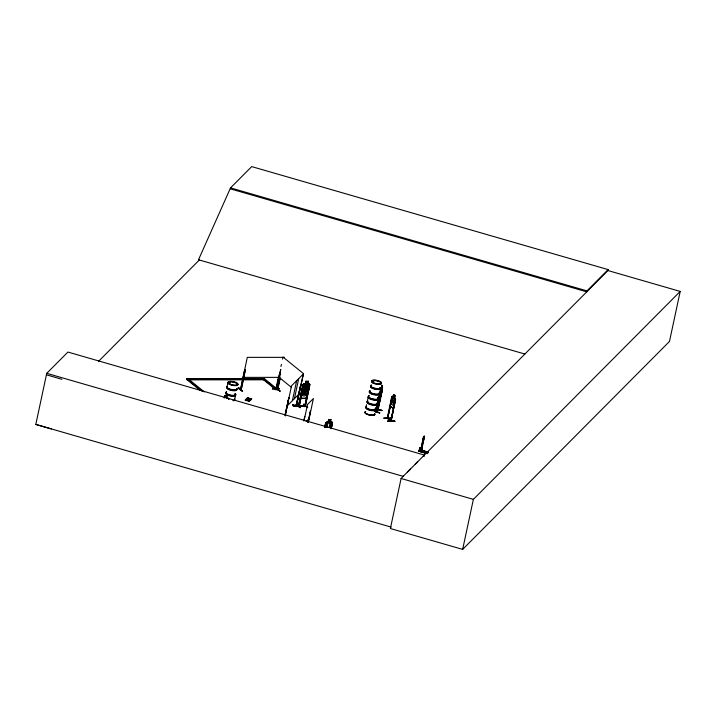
<?xml version="1.0" encoding="UTF-8"?>
<svg xmlns="http://www.w3.org/2000/svg" width="716" height="716" viewBox="0 0 716 716"><rect width="100%" height="100%" fill="white"/><g stroke="black" fill="none" stroke-linecap="round" stroke-linejoin="round"><path stroke-width="1.07" d="M421.035 448.583C421.393 448.932 419.442 448.055 419.925 448.61M387.786 421.455L387.66 420.883C409.883 421.312 372.938 421.411 394.811 421.491M394.641 421.259L387.571 421.303M379.704 394.409L379.641 396.011L381.1 393.003L382.469 385.378L381.941 387.848M394.122 406.366L393.209 408.514L390.229 406.097L391.786 396.727L387.195 418.251L390.963 421.321L395.581 399.805L395.33 398.57L392.368 396.181L391.786 396.727M420.641 448.314L420.704 448.341M420.811 448.359L420.722 448.816L420.945 448.35M292.549 404.63L300.255 407.064L292.575 404.862M420.247 448.091L420.14 448.663M378.916 396.745L378.701 399L380.402 397.228L381.145 394.623L380.402 397.299M421.169 448.565L421.142 448.458M428.15 452.637L420.659 450.48L422.574 440.993A2.712 0.501 -74.1 0 1 423.568 436.903A2.712 0.501 -74.1 0 1 424.275 437.324M422.735 441.038L420.82 450.525L421.706 449.702L423.738 439.982A2.712 0.501 -74.1 0 0 424.499 436.447A2.712 0.501 -74.1 0 0 423.496 437.503A2.712 0.501 -74.1 0 0 422.735 441.038L422.574 440.993M285.263 415.128L291.537 385.835L303.298 374.012L296.227 406.411L300.425 386.094M296.415 405.909L296.317 405.354M300.496 386.371L296.182 406.411L303.557 373.716L282.981 357.015L282.534 359.119M51.275 428.92L35.8 424.418L46.746 373.34L67.922 352.057L424.346 455.063L424.033 456.522L423.192 456.28L607.929 270.541L608.135 269.601L251.71 166.604L230.534 187.887L198.502 259.747L524.873 354.035M277.378 388.94L277.226 389.674L275.669 389.656L262.808 379.22L262.942 378.594L275.803 389.03L277.164 389.03L264.302 378.594L186.581 378.612L186.446 379.238L200.22 390.426M224.189 398.123L224.654 395.572L227.124 395.751L226.498 398.284M224.394 397.335L224.743 395.688M227.035 386.926L227.983 382.496M226.99 395.796L226.462 398.257L228.261 398.311L228.851 399.233M234.642 399.761L235.591 395.322M238.419 387.92L242.438 390.748L241.963 391.16C229.845 381.547 250.833 397.434 238.482 387.642L242.321 391.052M240.487 388.815C242.706 388.725 238.84 388.985 241.104 389.54M240.63 389.665L244.693 369.528L245.454 369.635L241.238 389.665L240.469 389.647L247.297 357.365L284.503 357.356M245.32 369.528L241.158 389.656M245.203 400.316L245.472 399.716L247.28 400.316C242.214 399.277 249.266 401.918 249.508 400.897L248.201 400.155L249.419 401.309M247.28 400.316L245.955 399.555C246.429 398.024 248.864 401.202 250.242 400.155L249.974 400.745L248.112 400.566M245.955 399.555L246.206 398.973M246.635 398.875L246.895 398.275L248.712 398.875C243.646 397.836 250.698 400.477 250.94 399.456L249.624 398.714L250.851 399.877M248.712 398.875L247.378 398.123C247.852 396.583 250.296 399.761 251.674 398.714L251.405 399.313L249.535 399.134M247.378 398.123L247.638 397.532M247.62 400.539L245.293 399.895M250.153 400.575L247.861 399.931M249.052 399.098L249.293 398.49M249.249 401.479L249.508 400.897M249.974 400.745L250.242 400.155M250.681 400.047L250.94 399.456M251.405 399.313L251.674 398.714M263.694 379.203L263.56 379.829L187.198 379.847L187.332 379.22L264.168 379.22L265.878 380.608M264.168 379.22L264.302 378.594M272.536 388.743L279.464 388.716L272.447 389.039M275.794 388.018L280.081 391.133L276.179 388.018M275.902 387.965L280.081 391.151M275.669 389.656L278.533 376.67M275.848 389.218L275.937 388.43L276.394 388.77M276.045 389.146L276.483 389.495L279.231 374.531M280.949 366.494L281.406 364.381M276.242 389.495L280.735 369.456L276.483 389.495M277.208 389.656L280.35 373.806M277.029 389.656L279.562 378.2M280.054 378.093L277.513 389.513L276.913 389.513M277.835 388.797L277.71 389.674L280.189 378.2M284.995 415.056L288.861 397.711L285.228 416.005M285.192 414.85L288.861 397.711M292.397 400.674L296.692 380.661M294.419 398.642L298.706 378.63M300.272 406.088L300.147 405.498L293.202 405.516C295.243 408.21 308.444 404.316 293.175 405.927M295.941 406.312L300.192 387.168M296.836 405.149C295.726 405.077 296.979 404.37 296.701 405.918L296.621 405.462M309.249 383.767L303.942 383.731L302.931 384.519L300.487 395.93L300.738 398.373L306.081 398.347L307.307 395.894M302.975 384.555L298.366 406.07L305.338 406.07L309.84 384.564L309.258 383.651L309.751 384.599M302.859 386.166L298.5 406.178L299.431 405.471L299.279 406.196L303.36 386.058L302.725 386.058L303.495 386.166L299.234 406.205M302.895 388.439L301.866 389.28L302.85 388.412L304.363 388.439L304.855 385.942L307.128 385.924M308.265 381.225L305.938 381.189L305.446 383.687L304.148 384.555L303.163 389.155L303.879 391.124L306.018 391.124L307.585 389.146L308.569 384.555L307.603 383.731C310.109 377.135 305.374 385.485 309.294 383.687M300.362 407.69L296.12 404.558L300.362 407.69L296.576 404.146M305.508 383.767L305.938 381.189M306.502 388.475L307.03 386.014M307.728 407.69L303.566 404.137L307.406 407.583M305.589 405.48L305.025 405.462C305.034 407.995 305.571 405.757 298.661 406.196M304.864 406.196L308.927 386.058L309.563 386.058L305.347 406.196M304.774 406.178L308.927 386.058M308.605 389.289L306.081 398.347M307.236 395.876L309.84 384.564M303.754 420.802L304.765 416.417M304.023 420.874L307.54 404.433L313.42 398.526L308.292 422.467M307.925 422.494L310.547 410.608L308.193 422.565M324.679 427.559L325.664 422.879L326.684 422.037L331.947 421.975L332.475 422.852L331.213 428.544M324.894 426.691L325.726 422.914L326.702 422.118L328.205 422.1M325.046 426.611C324.733 423.756 326.988 423.738 325.664 426.602M325.306 427.55L325.977 424.391M325.87 427.497L326.854 422.905L328.161 422.064M328.152 422.019L328.635 419.522L330.89 419.495L330.309 422.082L331.893 422.064M326.997 427.488L328.689 419.603M329.109 427.461L330.792 419.585M330.237 427.452L331.222 422.852L330.264 422.046M330.586 428.553L331.49 424.337L332.117 424.337L331.347 428.651M330.729 428.66L331.49 424.337M331.222 428.347L332.349 422.852L331.848 422.028M366.091 406.948L366.592 404.647M367.272 401.425L368.221 396.995M376.446 410.868L375.739 411.673L380.312 390.166L381.306 388.591M376.231 410.429L380.294 391.473M376.294 411.575L381.046 389.45L381.726 388.77L380.062 394.042M381.225 388.627L381.744 386.112L376.133 411.745M377.744 409.74L382.255 389.504L377.708 409.668L378.299 409.615L376.106 411.763M378.057 409.82L382.523 389.576M378.29 409.633L378.164 409.087M374.835 411.575L379.731 412.828L375.023 411.1M383.803 418.171L390.82 418.207M391.759 398.212L387.607 418.538L391.858 398.49M390.524 405.865L387.571 418.502M395.053 395.447L393.845 403.887L392.807 405.337L391.652 404.379L391.455 401.9L393.737 394.418L395.053 395.447L394.525 397.908M390.542 420.972L395.116 400.996L391.169 421.285L387.812 418.466M393.764 407.315L390.891 421.294M395.25 398.57L395.5 399.805L393.209 408.514M391.169 421.259L390.945 420.238M403.475 476.104L401.103 478.485L390.381 528.515L462.652 549.396L669.478 341.451L680.2 291.421L607.929 270.541M422.368 449.183C416.855 448.261 423.997 447.921 422.145 450.23L419.361 449.532L418.86 451.295L427.201 453.658M419.424 450.266L420.22 447.742L419.746 449.925M419.612 450.319L420.22 447.742M420.059 449.8L420.337 448.493M421.25 451.17L421.473 450.131L421.115 451.519L422.145 450.23M422.171 450.4L422.449 449.093M462.652 549.396L473.374 499.374L680.2 291.421M608.135 269.601L586.959 290.884L586.762 291.824L230.337 188.827M375.802 411.682L377.985 409.489M375.945 410.939L376.446 410.85M420.659 450.48L421.366 449.738L423.335 441.02M420.032 448.028L420.113 448.404M379.623 412.962L374.969 411.378M380.33 390.175L380.831 389.065M229.138 382.272L228.547 382.559L229.183 382.854M228.816 382.702L229.684 382.908L229.612 382.371M229.943 382.872L229.711 382.416M237.059 384.564L236.566 384.725L237.085 385.065M236.549 384.68L237.077 384.966L236.781 384.635M236.933 384.832L236.495 384.734L236.996 384.769M372.257 381.189L372.92 381.726M372.463 381.073L372.794 381.61M372.454 381.386L373.698 381.619L372.92 381.637M372.266 381.207L372.696 381.288M373.671 381.682L373.117 381.091M380.858 383.803L380.339 383.481M380.16 383.57L380.536 383.731M307.11 393.496L308.426 391.169M301.821 393.621L301.597 391.124L301.776 393.585L307.191 393.612L308.381 391.133M383.794 418.046L390.802 418.108M418.958 451.071L427.407 453.443M427.336 453.523L418.994 451.17L419.209 450.695L427.515 453.21M420.399 447.786L419.898 448.082M419.361 449.532L428.365 452.163M289.13 397.792L288.664 397.917M98.602 361.276L199.361 259.962L198.529 259.72M246.895 398.275L250.77 399.626M287.25 405.847L299.011 394.024M306.197 421.491L309.133 418.538M381.753 386.166L382.559 385.405M381.834 386.192L382.514 385.512M381.789 386.452L382.219 386.022L381.61 387.275M380.742 389.11L382.523 387.374L381.986 387.974M377.851 409.212L376.401 411.02M376.33 411.029L378.12 409.292M424.346 455.063L403.171 476.346L46.746 373.34M407.413 472.139L410.572 468.971M415.307 464.21L417.67 461.829M391.822 396.798L392.368 396.181M303.047 384.59L303.924 383.651L305.446 383.687M304.425 388.52L303.11 389.343L302.125 393.943L302.841 395.903L304.962 395.894L306.52 393.916L307.504 389.325L306.546 388.502M228.717 382.38L229.183 382.774M228.959 382.299L229.773 382.765M229.594 382.648L229.093 382.568M373.34 381.637L373.609 381.467M377.86 409.516L382.559 388.018M275.803 389.155L276.457 389.459M228.655 382.442L229.514 382.308M277.683 389.656L277.11 389.638M299.306 405.471L298.697 405.471M305.508 405.462L305.231 406.044M330.935 419.531L328.635 419.522M327.982 422.887L330.094 422.87M325.494 424.507L326.12 424.499M331.624 424.445L332.251 424.445M306.636 388.421L308.193 388.412L308.685 389.253M302.868 388.493L308.14 388.502M300.774 398.257L306.045 398.266M244.827 369.635L245.454 369.635M293.22 405.542L300.165 405.551M243.01 377.377L279.115 377.368M309.061 386.166L309.697 386.166M301.848 393.505L307.191 393.612M304.676 405.551L299.252 405.551L304.81 405.659M395.456 401.273L394.874 400.987M390.9 420.453L387.723 418.01M391.079 420.552L387.965 418.01M372.445 381.118L373.331 381.315M372.794 381.538L373.296 381.664M241.185 388.806L240.916 389.504M226.596 398.212L228.261 398.311M251.585 399.134L249.204 398.91L247.548 397.953M249.624 398.714L251.495 398.893M248.201 400.155L250.063 400.334M229.344 382.442L228.851 382.666M229.102 382.926L230.033 382.702M423.738 439.982L423.577 439.937A2.712 0.501 -74.1 0 0 424.167 437.95M421.044 450.248L428.347 452.306M420.883 450.31L428.159 452.387M419.137 450.57L427.533 453.067M427.524 453.326L418.994 451.17M230.534 187.887L586.959 290.884M375.336 408.281L381.95 410.635L375.247 408.702M375.372 408.532L382.075 410.492L375.282 408.576A5.146 1.7 12.1 0 1 371.497 410.358A5.146 1.7 12.1 0 1 366.091 407.127M374.942 411.449L379.749 412.855M401.103 478.485L473.374 499.374M35.8 424.418L391.151 527.11M46.433 374.799L61.907 379.31M372.705 381.324L373.224 381.279M247.468 397.702L248.801 398.463M246.044 399.143L247.369 399.904M247.709 400.119L249.338 401.067M246.116 399.394L247.772 400.351M308.193 388.412L308.641 389.325M275.866 387.911L279.804 391.097M278.694 377.019L291.555 387.463M268.455 382.702L270.165 384.089M188.684 379.22L204.32 391.912M186.581 378.612L202.091 391.205M390.354 406.044L393.2 408.406M228.171 398.356L228.762 399.26M300.568 395.912L300.81 398.293M382.434 387.347L382.532 388.072M236.826 388.403A5.075 1.674 12.1 0 1 231.912 389.594A5.075 1.674 12.1 0 1 227.223 386.524M235.161 393.746A5.146 1.7 12.1 0 1 230.659 395.465A5.146 1.7 12.1 0 1 226.435 392.028M235.099 394.024A5.146 1.7 12.1 0 1 230.597 395.742A5.146 1.7 12.1 0 1 226.372 392.314M235.17 393.424A5.075 1.674 12.1 0 1 230.731 395.116A5.075 1.674 12.1 0 1 226.56 391.733M236.629 389.334A5.075 1.674 12.1 0 1 231.062 390.381A5.075 1.674 12.1 0 1 227.545 387.132M236.763 389.021A5.146 1.7 12.1 0 1 231.125 390.077A5.146 1.7 12.1 0 1 227.554 386.792M234.973 394.346A5.075 1.674 12.1 0 1 231.179 396.154A5.075 1.674 12.1 0 1 225.844 392.968M236.826 388.734A5.146 1.7 12.1 0 1 231.841 389.943A5.146 1.7 12.1 0 1 227.088 386.819M234.49 399.161A5.039 1.665 12.1 0 1 233.13 400.539M234.454 399.51A5.075 1.674 12.1 0 1 233.881 400.692M234.508 399.295A5.084 1.683 12.1 0 1 233.13 400.683M234.418 399.698A5.084 1.683 12.1 0 1 234.562 400.163M379.059 393.612A5.075 1.674 12.1 0 1 373.501 394.659A5.075 1.674 12.1 0 1 369.975 391.419M378.111 397.926A5.039 1.665 12.1 0 1 372.58 398.964A5.039 1.665 12.1 0 1 369.08 395.742M380.59 387.642A5.075 1.674 12.1 0 1 374.244 388.045A5.075 1.674 12.1 0 1 371.362 384.966M379.256 393.012A5.146 1.7 12.1 0 1 373.618 394.077A5.146 1.7 12.1 0 1 370.047 390.793M379.203 393.299A5.146 1.7 12.1 0 1 373.555 394.364A5.146 1.7 12.1 0 1 369.984 391.07M379.766 387.589A5.066 1.674 12.1 0 1 376.616 389.468A5.066 1.674 12.1 0 1 370.458 386.613M370.655 386.21A5.066 1.674 12.1 0 1 371.174 385.897M380.384 387.777A5.146 1.7 12.1 0 1 374.736 388.842A5.146 1.7 12.1 0 1 371.174 385.548M380.447 387.49A5.146 1.7 12.1 0 1 374.799 388.555A5.146 1.7 12.1 0 1 371.228 385.271M379.247 392.69A5.066 1.674 12.1 0 1 374.343 393.872A5.066 1.674 12.1 0 1 369.671 390.802M377.601 397.738A5.084 1.683 12.1 0 1 373.152 399.43A5.084 1.683 12.1 0 1 368.982 396.038M377.645 397.55A5.084 1.683 12.1 0 1 374.486 399.439A5.084 1.683 12.1 0 1 368.301 396.575M368.498 396.172A5.084 1.683 12.1 0 1 369.017 395.858M374.736 413.66A5.039 1.665 12.1 0 1 369.205 414.698A5.039 1.665 12.1 0 1 365.706 411.476M377.072 402.902A5.075 1.674 12.1 0 1 372.15 404.093A5.075 1.674 12.1 0 1 367.469 401.023M375.408 408.245A5.146 1.7 12.1 0 1 371.559 410.071A5.146 1.7 12.1 0 1 366.145 406.84M377.01 404.298A5.066 1.674 12.1 0 1 370.673 404.701A5.066 1.674 12.1 0 1 367.8 401.64M377.01 403.52A5.146 1.7 12.1 0 1 371.362 404.576A5.146 1.7 12.1 0 1 367.8 401.291M377.072 403.233A5.146 1.7 12.1 0 1 371.425 404.289A5.146 1.7 12.1 0 1 367.854 401.005M375.408 407.923A5.066 1.674 12.1 0 1 371.622 409.722A5.066 1.674 12.1 0 1 366.297 406.545M375.685 409.355A5.075 1.674 12.1 0 1 370.772 410.536A5.075 1.674 12.1 0 1 366.082 407.467M374.71 413.982A5.084 1.683 12.1 0 1 369.134 415.029A5.084 1.683 12.1 0 1 365.608 411.781M377.457 398.239A5.039 1.665 12.1 0 1 373.689 400.038A5.039 1.665 12.1 0 1 368.391 396.87M377.556 397.953A5.084 1.683 12.1 0 1 373.761 399.77A5.084 1.683 12.1 0 1 368.409 396.575M374.889 414.269A5.084 1.683 12.1 0 1 368.534 414.671A5.084 1.683 12.1 0 1 365.643 411.593M225.03 396.091L224.86 396.915L226.319 396.995L226.498 396.181L225.03 396.091M304.246 389.334L303.262 393.934L305.383 393.925C303.826 390.99 310.359 385.306 305.123 392.091C307.674 395.089 304.434 396.548 304.524 392.637C302.707 396.378 300.344 395.599 304.184 392.108C301.696 389.262 304.837 387.804 304.801 391.536L306.466 389.289L304.246 389.334M305.293 384.555L304.309 389.146L306.439 389.146L307.424 384.555L305.293 384.555M305.24 386.461L305.07 387.284L306.43 387.275L306.609 386.452L305.24 386.461M306.287 381.682L306.108 382.505L307.486 382.505L307.656 381.682L306.287 381.682M328.975 420.015L328.805 420.829L330.157 420.82L330.336 419.997L328.975 420.015M393.057 397.819L392.073 402.41L393.227 403.368L394.212 398.776L393.057 397.819M393.881 395.116L393.702 395.939L394.444 396.548L394.623 395.733L393.881 395.116M300.604 385.593L300.953 385.879L300.604 385.593M428.034 452.754L421.769 450.982L428.016 452.78M229.415 383.803A5.075 1.674 12.1 0 0 237.775 384.671A5.075 1.674 12.1 0 0 231.796 381.404A5.075 1.674 12.1 0 0 229.415 383.803M229.335 384.25A5.039 1.665 12.1 0 0 237.64 385.119A5.039 1.665 12.1 0 0 231.707 381.87A5.039 1.665 12.1 0 0 229.335 384.25M229.371 383.955A5.084 1.683 12.1 0 0 237.748 384.832A5.084 1.683 12.1 0 0 231.76 381.556A5.084 1.683 12.1 0 0 229.371 383.955M373.027 382.55A5.084 1.683 12.1 0 0 381.395 383.427A5.084 1.683 12.1 0 0 375.408 380.151A5.084 1.683 12.1 0 0 373.027 382.55M372.955 383.006A5.039 1.665 12.1 0 0 381.261 383.874A5.039 1.665 12.1 0 0 375.318 380.626A5.039 1.665 12.1 0 0 372.955 383.006M372.991 382.72A5.084 1.683 12.1 0 0 381.36 383.597A5.084 1.683 12.1 0 0 375.372 380.321A5.084 1.683 12.1 0 0 372.991 382.72"/></g></svg>
